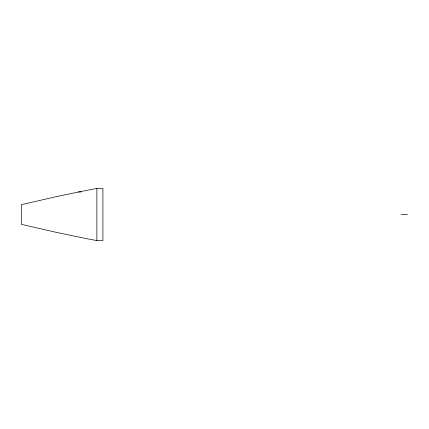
<?xml version="1.0" encoding="UTF-8"?>
<svg xmlns="http://www.w3.org/2000/svg" width="429" height="429" viewBox="0 0 429 429"><rect width="100%" height="100%" fill="white"/><g stroke="black" fill="none" stroke-linecap="round" stroke-linejoin="round"><path stroke-width="0.64" d="M78.663 191.967L55.711 196.772L21.45 204.654L21.45 224.346L55.711 232.228L87.484 238.83L96.874 240.567L102.906 240.567L102.906 188.433L96.874 188.433L78.663 191.967L81.076 191.967M401.035 214.5L407.55 214.5M96.874 188.433L96.874 240.567"/></g></svg>
